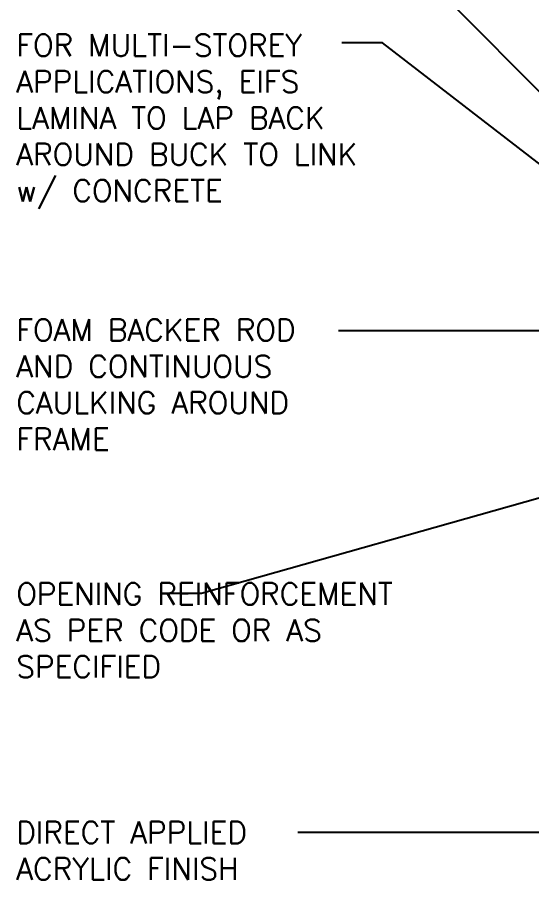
# Model space of a CAD drawing. Header units: inches. Extents: x 2782.4 to 2836.8, y 334.8 to 431.6.
# Drawn here: x 2782.36 to 2799.36, y 374.55 to 403.01 of the extents above; entities that cross this region are included whole.
import ezdxf

# ---------------------------------------------------------------- set-up
doc = ezdxf.new("R2010")
doc.units = ezdxf.units.IN
doc.header["$LTSCALE"] = 0.5
doc.header["$MEASUREMENT"] = 0
doc.layers.add('TEXT', color=4, linetype='CONTINUOUS')
doc.styles.add('DIM', font='romans.shx', dxfattribs={"width": 0.7})
doc.styles.get("Standard").update_dxf_attribs({"font": 'romans.shx'})
doc.dimstyles.new('ext_12', dxfattribs={"dimscale": 12, "dimtxt": 0.09375, "dimasz": 0.09375, "dimexe": 0.09375, "dimexo": 0.0625, "dimgap": 0.0625, "dimtad": 1, "dimdec": 1, "dimzin": 3, "dimdsep": 46, "dimlunit": 4, "dimtxsty": 'DIM', "dimcen": 0.09, "dimdle": 0.09375, "dimclrt": 4, "dimadec": 0, "dimazin": 0, "dimtfac": 1, "dimtdec": 1, "dimtmove": 2, "dimatfit": 3, "dimfxl": 1, "dimfrac": 2, "dimtolj": 1, "dimtzin": 0, "dimarcsym": 0})

msp = doc.modelspace()

# ---------------------------------------------------------------- texts
at = {"layer": 'TEXT', "char_height": 0.72}
for s, insert, width, attachment_point in [('FOR MULTI-STOREY APPLICATIONS, EIFS LAMINA TO LAP BACK AROUND BUCK TO LINK w/ CONCRETE', (2782.333, 402.444), 12.27646, 1), ('FOAM BACKER ROD AND CONTINUOUS\\PCAULKING AROUND FRAME', (2782.333, 390.887), 10.53123, 4), ('OPENING REINFORCEMENT AS PER CODE OR AS SPECIFIED', (2782.333, 382.78), 13.61408, 4), ('DIRECT APPLIED ACRYLIC FINISH', (2782.333, 375.508), 10.53123, 4)]:
    msp.add_mtext(s, dxfattribs=dict(at, insert=insert, width=width, attachment_point=attachment_point))

# ---------------------------------------------------------------- leaders
at = {"layer": 'TEXT'}
for points in [[(2805.679, 394.444), (2794.352, 405.827), (2793.002, 405.827)], [(2807.259, 392.263), (2794.432, 402.16), (2793.081, 402.16)], [(2804.649, 392.657), (2792.97, 392.657)], [(2808.645, 389.698), (2788.451, 383.995), (2787.101, 383.995)], [(2802.41, 376.11), (2791.629, 376.11)]]:
    msp.add_leader(points, dimstyle='ext_12', override={"dimgap": 0.0625, "dimtad": 0}, dxfattribs=at)

doc.saveas('drawing.dxf')
